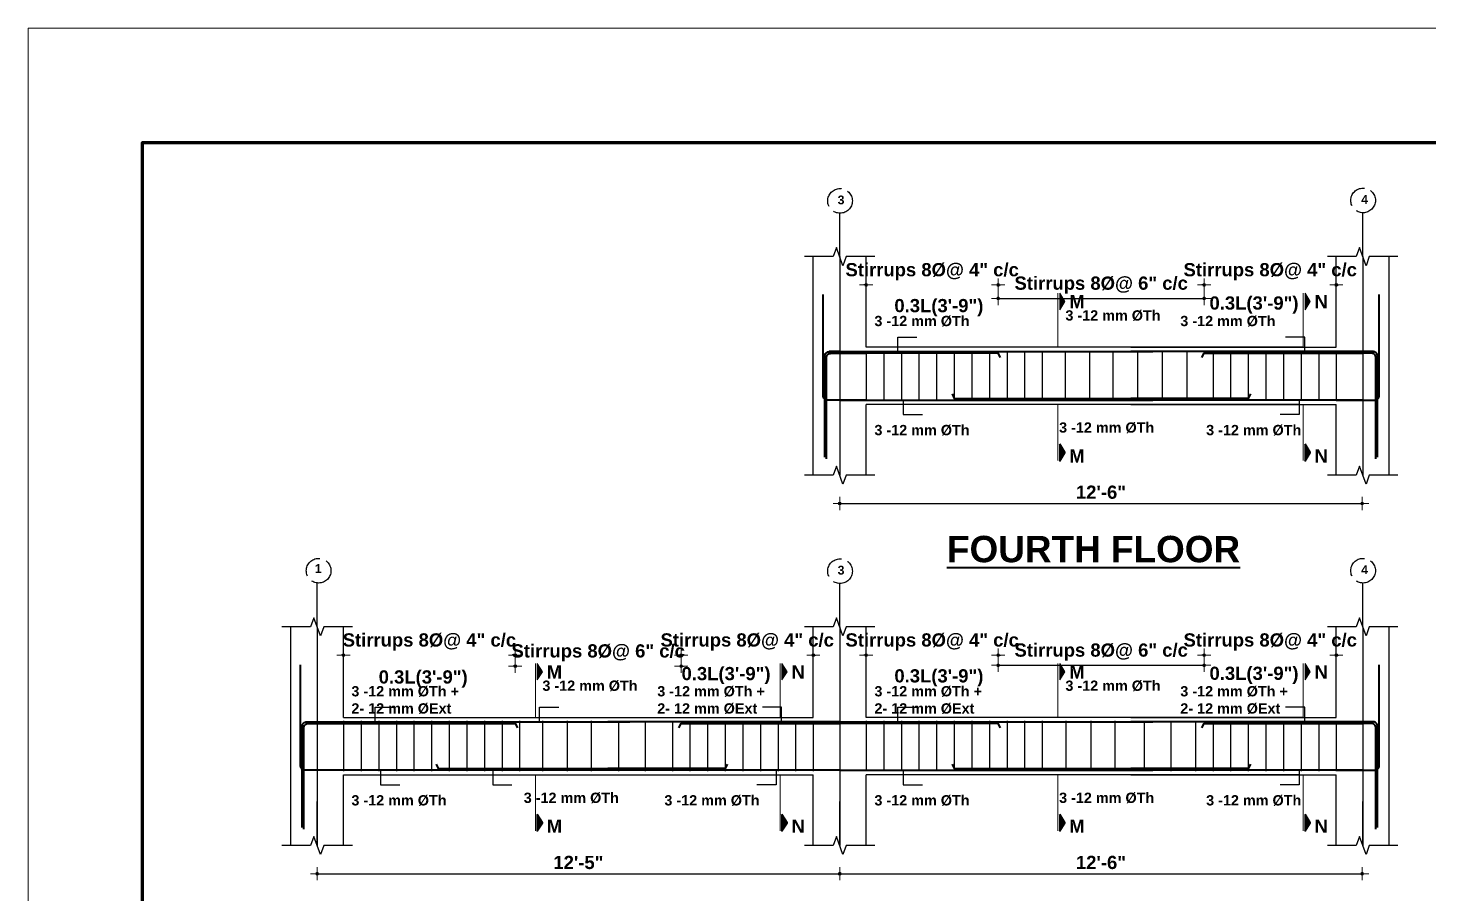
# Model space of a CAD drawing. Header units: inches. Extents: x -12073856 to 12321241, y -1226296 to 1319224.
# Drawn here: x 123818 to 124454, y 46101 to 46494 of the extents above; entities that cross this region are included whole.
import ezdxf
from ezdxf.enums import TextEntityAlignment as Align

# ---------------------------------------------------------------- set-up
doc = ezdxf.new("R2010")
doc.units = ezdxf.units.IN
doc.header["$MEASUREMENT"] = 0
doc.header["$PDMODE"] = 35
doc.linetypes.add('ACAD_ISO02W100', pattern=[15, 12, -3])
for name, color, linetype, lineweight in [('BAR', 5, 'Continuous', 40), ('BORDER', 7, 'Continuous', 60), ('Dimension', 130, 'Continuous', 9), ('Hatch', 9, 'Continuous', 9), ('HATCH1', 4, 'ACAD_ISO02W100', 13), ('TEXT', 255, 'Continuous', 35), ('Window', 3, 'Continuous', 0)]:
    doc.layers.add(name, color=color, linetype=linetype, lineweight=lineweight)
doc.layers.add('STIRRUP', color=10, linetype='Continuous')
doc.styles.add('1.8 str', font='times.ttf', dxfattribs={"width": 0.8, "height": 6})
doc.styles.add('STYLE1', font='arialbd.ttf')
doc.dimstyles.new('1.4', dxfattribs={"dimscale": 0, "dimtxt": 6, "dimasz": 0.5, "dimexe": 2, "dimexo": 9, "dimgap": 2, "dimtad": 1, "dimdec": 0, "dimlfac": 0.5, "dimzin": 3, "dimdsep": 46, "dimlunit": 4, "dimtxsty": '1.8 str', "dimblk": 'DIM', "dimcen": 3, "dimdle": 3, "dimse1": 1, "dimse2": 1, "dimclrd": 256, "dimclre": 256, "dimclrt": 7, "dimadec": 1, "dimazin": 2, "dimtfac": 1, "dimtdec": 0, "dimtix": 1, "dimtofl": 0, "dimtmove": 2, "dimatfit": 3, "dimldrblk": 'ARROW', "dimfxl": 2, "dimfrac": 2, "dimtolj": 2, "dimtzin": 0, "dimarcsym": 0})

# ---------------------------------------------------------------- blocks, each defined once
blk = doc.blocks.new('DIM')
at = {"layer": 'Dimension'}
h = blk.add_hatch(color=256, dxfattribs=at)
h.paths.add_polyline_path([(0, 1.3), (0, 0), (1.3, 0, 0.414214)])
h.paths.add_polyline_path([(1.3, 0), (0, 0), (0, -1.3, 0.414214)])
h.paths.add_polyline_path([(0, 0), (-1.3, 0, 0.414214), (0, -1.3)])
h.paths.add_polyline_path([(0, 1.3, 0.414214), (-1.3, 0), (0, 0)])
for p, q in [((-6, 0), (6, 0)), ((0, 6), (0, -6))]:
    blk.add_line(p, q, dxfattribs=at)
blk.add_circle((0, 0), 1.28, dxfattribs=at)
blk = doc.blocks.new('*D1314')
at = {"layer": 'Defpoints', "color": 0, "ltscale": 10, "transparency": 16777216}
for p in [(124039.02, 46208.67), (123961.02, 46196.69), (124039.02, 46192.13)]:
    blk.add_point(p, dxfattribs=at)
at = {"layer": 'Dimension', "lineweight": -2, "ltscale": 10, "transparency": 16777216}
for p, q in [((123960.52, 46208.67), (123960.02, 46208.67)), ((124039.52, 46208.67), (124040.02, 46208.67))]:
    blk.add_line(p, q, dxfattribs=at)
at = {"layer": 'Dimension', "lineweight": -2, "ltscale": 10, "transparency": 16777216, "xscale": 0.5, "yscale": 0.5, "zscale": 0.5}
blk.add_blockref('DIM', (123961.02, 46208.67), dxfattribs=at)
at = {"layer": 'Dimension', "lineweight": -2, "ltscale": 10, "transparency": 16777216, "xscale": 0.5, "yscale": 0.5, "zscale": 0.5, "rotation": 180}
blk.add_blockref('DIM', (124039.02, 46208.67), dxfattribs=at)
at = {"layer": 'Dimension', "color": 7, "ltscale": 10, "transparency": 16777216, "insert": (124000.02, 46214.7), "char_height": 6, "attachment_point": 5, "style": 'STYLE1'}
blk.add_mtext('\\A2;Stirrups 8%%C@ 4" c/c', dxfattribs=at)
blk = doc.blocks.new('ARROW')
at = {"layer": 'Hatch'}
h = blk.add_hatch(color=256, dxfattribs=at)
h.dxf.hatch_style = 1
h.paths.add_polyline_path([(12191115.8, -1270860.1), (12191485.4, -1270660.1), (12191115.8, -1270660.1)])
for p, q in [((12191115.8, -1270860.1), (12191115.8, -1270060.1)), ((12191015.8, -1270160.1), (12196382.9, -1270160.1)), ((12191485.4, -1270660.1), (12190746.1, -1270660.1)), ((12190746.1, -1270660.1), (12191115.8, -1270860.1)), ((12191485.4, -1270660.1), (12191115.8, -1270860.1))]:
    blk.add_line(p, q, dxfattribs=at)
blk = doc.blocks.new('*D1315')
at = {"layer": 'Defpoints', "color": 0, "ltscale": 10, "transparency": 16777216}
for p in [(124114.38, 46203.69), (124039.02, 46187.15), (124114.38, 46172.63)]:
    blk.add_point(p, dxfattribs=at)
at = {"layer": 'Dimension', "lineweight": -2, "ltscale": 10, "transparency": 16777216}
for p, q in [((124038.52, 46203.69), (124038.02, 46203.69)), ((124114.88, 46203.69), (124115.38, 46203.69))]:
    blk.add_line(p, q, dxfattribs=at)
at = {"layer": 'Dimension', "lineweight": -2, "ltscale": 10, "transparency": 16777216, "xscale": 0.5, "yscale": 0.5, "zscale": 0.5}
blk.add_blockref('DIM', (124039.02, 46203.69), dxfattribs=at)
at = {"layer": 'Dimension', "lineweight": -2, "ltscale": 10, "transparency": 16777216, "xscale": 0.5, "yscale": 0.5, "zscale": 0.5, "rotation": 180}
blk.add_blockref('DIM', (124114.38, 46203.69), dxfattribs=at)
at = {"layer": 'Dimension', "color": 7, "ltscale": 10, "transparency": 16777216, "insert": (124076.7, 46209.72), "char_height": 6, "attachment_point": 5, "style": 'STYLE1'}
blk.add_mtext('\\A2;Stirrups 8%%C@ 6" c/c', dxfattribs=at)
blk = doc.blocks.new('*D1316')
at = {"layer": 'Defpoints', "color": 0, "ltscale": 10, "transparency": 16777216}
for p in [(124174.38, 46208.67), (124174.38, 46195.13), (124114.38, 46177.61)]:
    blk.add_point(p, dxfattribs=at)
at = {"layer": 'Dimension', "lineweight": -2, "ltscale": 10, "transparency": 16777216}
for p, q in [((124113.88, 46208.67), (124113.38, 46208.67)), ((124174.88, 46208.67), (124175.38, 46208.67))]:
    blk.add_line(p, q, dxfattribs=at)
at = {"layer": 'Dimension', "lineweight": -2, "ltscale": 10, "transparency": 16777216, "xscale": 0.5, "yscale": 0.5, "zscale": 0.5}
blk.add_blockref('DIM', (124114.38, 46208.67), dxfattribs=at)
at = {"layer": 'Dimension', "lineweight": -2, "ltscale": 10, "transparency": 16777216, "xscale": 0.5, "yscale": 0.5, "zscale": 0.5, "rotation": 180}
blk.add_blockref('DIM', (124174.38, 46208.67), dxfattribs=at)
at = {"layer": 'Dimension', "color": 7, "ltscale": 10, "transparency": 16777216, "insert": (124144.38, 46214.7), "char_height": 6, "attachment_point": 5, "style": 'STYLE1'}
blk.add_mtext('\\A2;Stirrups 8%%C@ 4" c/c', dxfattribs=at)
blk = doc.blocks.new('*D1317')
at = {"layer": 'Defpoints', "color": 0, "ltscale": 10, "transparency": 16777216}
for p in [(124198.38, 46208.67), (124198.38, 46195.13), (124258.38, 46177.61)]:
    blk.add_point(p, dxfattribs=at)
at = {"layer": 'Dimension', "lineweight": -2, "ltscale": 10, "transparency": 16777216}
for p, q in [((124197.88, 46208.67), (124197.38, 46208.67)), ((124258.88, 46208.67), (124259.38, 46208.67))]:
    blk.add_line(p, q, dxfattribs=at)
at = {"layer": 'Dimension', "lineweight": -2, "ltscale": 10, "transparency": 16777216, "xscale": 0.5, "yscale": 0.5, "zscale": 0.5}
blk.add_blockref('DIM', (124198.38, 46208.67), dxfattribs=at)
at = {"layer": 'Dimension', "lineweight": -2, "ltscale": 10, "transparency": 16777216, "xscale": 0.5, "yscale": 0.5, "zscale": 0.5, "rotation": 180}
blk.add_blockref('DIM', (124258.38, 46208.67), dxfattribs=at)
at = {"layer": 'Dimension', "color": 7, "ltscale": 10, "transparency": 16777216, "insert": (124228.38, 46214.7), "char_height": 6, "attachment_point": 5, "style": 'STYLE1'}
blk.add_mtext('\\A2;Stirrups 8%%C@ 4" c/c', dxfattribs=at)
blk = doc.blocks.new('*D1318')
at = {"layer": 'Defpoints', "color": 0, "ltscale": 10, "transparency": 16777216}
for p in [(124411.94, 46208.67), (124411.94, 46195.13), (124351.94, 46177.61)]:
    blk.add_point(p, dxfattribs=at)
at = {"layer": 'Dimension', "lineweight": -2, "ltscale": 10, "transparency": 16777216}
for p, q in [((124351.44, 46208.67), (124350.94, 46208.67)), ((124412.44, 46208.67), (124412.94, 46208.67))]:
    blk.add_line(p, q, dxfattribs=at)
at = {"layer": 'Dimension', "lineweight": -2, "ltscale": 10, "transparency": 16777216, "xscale": 0.5, "yscale": 0.5, "zscale": 0.5}
blk.add_blockref('DIM', (124351.94, 46208.67), dxfattribs=at)
at = {"layer": 'Dimension', "lineweight": -2, "ltscale": 10, "transparency": 16777216, "xscale": 0.5, "yscale": 0.5, "zscale": 0.5, "rotation": 180}
blk.add_blockref('DIM', (124411.94, 46208.67), dxfattribs=at)
at = {"layer": 'Dimension', "color": 7, "ltscale": 10, "transparency": 16777216, "insert": (124381.94, 46214.7), "char_height": 6, "attachment_point": 5, "style": 'STYLE1'}
blk.add_mtext('\\A2;Stirrups 8%%C@ 4" c/c', dxfattribs=at)
blk = doc.blocks.new('*D1319')
at = {"layer": 'Defpoints', "color": 0, "ltscale": 10, "transparency": 16777216}
for p in [(124351.94, 46204.06), (124258.38, 46172.63), (124351.94, 46172.63)]:
    blk.add_point(p, dxfattribs=at)
at = {"layer": 'Dimension', "lineweight": -2, "ltscale": 10, "transparency": 16777216}
blk.add_line((124258.88, 46204.06), (124351.44, 46204.06), dxfattribs=at)
at = {"layer": 'Dimension', "lineweight": -2, "ltscale": 10, "transparency": 16777216, "xscale": 0.5, "yscale": 0.5, "zscale": 0.5, "rotation": 180}
blk.add_blockref('DIM', (124258.38, 46204.06), dxfattribs=at)
at = {"layer": 'Dimension', "lineweight": -2, "ltscale": 10, "transparency": 16777216, "xscale": 0.5, "yscale": 0.5, "zscale": 0.5}
blk.add_blockref('DIM', (124351.94, 46204.06), dxfattribs=at)
at = {"layer": 'Dimension', "color": 7, "ltscale": 10, "transparency": 16777216, "insert": (124305.16, 46210.09), "char_height": 6, "attachment_point": 5, "style": 'STYLE1'}
blk.add_mtext('\\A2;Stirrups 8%%C@ 6" c/c', dxfattribs=at)
blk = doc.blocks.new('*D1320')
at = {"layer": 'Defpoints', "color": 0, "ltscale": 10, "transparency": 16777216}
for p in [(123949.02, 46122.17), (124186.38, 46122.17), (124186.38, 46109.36)]:
    blk.add_point(p, dxfattribs=at)
at = {"layer": 'Dimension', "lineweight": -2, "ltscale": 10, "transparency": 16777216}
blk.add_line((123949.52, 46109.36), (124185.88, 46109.36), dxfattribs=at)
at = {"layer": 'Dimension', "lineweight": -2, "ltscale": 10, "transparency": 16777216, "xscale": 0.5, "yscale": 0.5, "zscale": 0.5, "rotation": 180}
blk.add_blockref('DIM', (123949.02, 46109.36), dxfattribs=at)
at = {"layer": 'Dimension', "lineweight": -2, "ltscale": 10, "transparency": 16777216, "xscale": 0.5, "yscale": 0.5, "zscale": 0.5}
blk.add_blockref('DIM', (124186.38, 46109.36), dxfattribs=at)
at = {"layer": 'Dimension', "color": 7, "ltscale": 10, "transparency": 16777216, "insert": (124067.7, 46114.43), "char_height": 6, "attachment_point": 5, "style": 'STYLE1'}
blk.add_mtext('\\A2;12\'-5"', dxfattribs=at)
blk = doc.blocks.new('*D1321')
at = {"layer": 'Defpoints', "color": 0, "ltscale": 10, "transparency": 16777216}
for p in [(124186.38, 46122.17), (124423.73, 46122.17), (124423.73, 46109.36)]:
    blk.add_point(p, dxfattribs=at)
at = {"layer": 'Dimension', "lineweight": -2, "ltscale": 10, "transparency": 16777216}
blk.add_line((124186.88, 46109.36), (124423.23, 46109.36), dxfattribs=at)
at = {"layer": 'Dimension', "lineweight": -2, "ltscale": 10, "transparency": 16777216, "xscale": 0.5, "yscale": 0.5, "zscale": 0.5, "rotation": 180}
blk.add_blockref('DIM', (124186.38, 46109.36), dxfattribs=at)
at = {"layer": 'Dimension', "lineweight": -2, "ltscale": 10, "transparency": 16777216, "xscale": 0.5, "yscale": 0.5, "zscale": 0.5}
blk.add_blockref('DIM', (124423.73, 46109.36), dxfattribs=at)
at = {"layer": 'Dimension', "color": 7, "ltscale": 10, "transparency": 16777216, "insert": (124305.05, 46114.43), "char_height": 6, "attachment_point": 5, "style": 'STYLE1'}
blk.add_mtext('\\A2;12\'-6"', dxfattribs=at)
blk = doc.blocks.new('*D1322')
at = {"layer": 'Defpoints', "color": 0, "ltscale": 10, "transparency": 16777216}
for p in [(124198.38, 46376.96), (124198.38, 46363.42), (124258.38, 46345.91)]:
    blk.add_point(p, dxfattribs=at)
at = {"layer": 'Dimension', "lineweight": -2, "ltscale": 10, "transparency": 16777216}
for p, q in [((124197.88, 46376.96), (124197.38, 46376.96)), ((124258.88, 46376.96), (124259.38, 46376.96))]:
    blk.add_line(p, q, dxfattribs=at)
at = {"layer": 'Dimension', "lineweight": -2, "ltscale": 10, "transparency": 16777216, "xscale": 0.5, "yscale": 0.5, "zscale": 0.5}
blk.add_blockref('DIM', (124198.38, 46376.96), dxfattribs=at)
at = {"layer": 'Dimension', "lineweight": -2, "ltscale": 10, "transparency": 16777216, "xscale": 0.5, "yscale": 0.5, "zscale": 0.5, "rotation": 180}
blk.add_blockref('DIM', (124258.38, 46376.96), dxfattribs=at)
at = {"layer": 'Dimension', "color": 7, "ltscale": 10, "transparency": 16777216, "insert": (124228.38, 46382.99), "char_height": 6, "attachment_point": 5, "style": 'STYLE1'}
blk.add_mtext('\\A2;Stirrups 8%%C@ 4" c/c', dxfattribs=at)
blk = doc.blocks.new('*D1323')
at = {"layer": 'Defpoints', "color": 0, "ltscale": 10, "transparency": 16777216}
for p in [(124411.94, 46376.96), (124411.94, 46363.42), (124351.94, 46345.91)]:
    blk.add_point(p, dxfattribs=at)
at = {"layer": 'Dimension', "lineweight": -2, "ltscale": 10, "transparency": 16777216}
for p, q in [((124351.44, 46376.96), (124350.94, 46376.96)), ((124412.44, 46376.96), (124412.94, 46376.96))]:
    blk.add_line(p, q, dxfattribs=at)
at = {"layer": 'Dimension', "lineweight": -2, "ltscale": 10, "transparency": 16777216, "xscale": 0.5, "yscale": 0.5, "zscale": 0.5}
blk.add_blockref('DIM', (124351.94, 46376.96), dxfattribs=at)
at = {"layer": 'Dimension', "lineweight": -2, "ltscale": 10, "transparency": 16777216, "xscale": 0.5, "yscale": 0.5, "zscale": 0.5, "rotation": 180}
blk.add_blockref('DIM', (124411.94, 46376.96), dxfattribs=at)
at = {"layer": 'Dimension', "color": 7, "ltscale": 10, "transparency": 16777216, "insert": (124381.94, 46382.99), "char_height": 6, "attachment_point": 5, "style": 'STYLE1'}
blk.add_mtext('\\A2;Stirrups 8%%C@ 4" c/c', dxfattribs=at)
blk = doc.blocks.new('*D1324')
at = {"layer": 'Defpoints', "color": 0, "ltscale": 10, "transparency": 16777216}
for p in [(124351.94, 46370.84), (124258.38, 46339.42), (124351.94, 46339.42)]:
    blk.add_point(p, dxfattribs=at)
at = {"layer": 'Dimension', "lineweight": -2, "ltscale": 10, "transparency": 16777216}
blk.add_line((124258.88, 46370.84), (124351.44, 46370.84), dxfattribs=at)
at = {"layer": 'Dimension', "lineweight": -2, "ltscale": 10, "transparency": 16777216, "xscale": 0.5, "yscale": 0.5, "zscale": 0.5, "rotation": 180}
blk.add_blockref('DIM', (124258.38, 46370.84), dxfattribs=at)
at = {"layer": 'Dimension', "lineweight": -2, "ltscale": 10, "transparency": 16777216, "xscale": 0.5, "yscale": 0.5, "zscale": 0.5}
blk.add_blockref('DIM', (124351.94, 46370.84), dxfattribs=at)
at = {"layer": 'Dimension', "color": 7, "ltscale": 10, "transparency": 16777216, "insert": (124305.16, 46376.87), "char_height": 6, "attachment_point": 5, "style": 'STYLE1'}
blk.add_mtext('\\A2;Stirrups 8%%C@ 6" c/c', dxfattribs=at)
blk = doc.blocks.new('*D1325')
at = {"layer": 'Defpoints', "color": 0, "ltscale": 10, "transparency": 16777216}
for p in [(124186.38, 46290.47), (124423.73, 46290.47), (124423.73, 46277.65)]:
    blk.add_point(p, dxfattribs=at)
at = {"layer": 'Dimension', "lineweight": -2, "ltscale": 10, "transparency": 16777216}
blk.add_line((124186.88, 46277.65), (124423.23, 46277.65), dxfattribs=at)
at = {"layer": 'Dimension', "lineweight": -2, "ltscale": 10, "transparency": 16777216, "xscale": 0.5, "yscale": 0.5, "zscale": 0.5, "rotation": 180}
blk.add_blockref('DIM', (124186.38, 46277.65), dxfattribs=at)
at = {"layer": 'Dimension', "lineweight": -2, "ltscale": 10, "transparency": 16777216, "xscale": 0.5, "yscale": 0.5, "zscale": 0.5}
blk.add_blockref('DIM', (124423.73, 46277.65), dxfattribs=at)
at = {"layer": 'Dimension', "color": 7, "ltscale": 10, "transparency": 16777216, "insert": (124305.05, 46282.72), "char_height": 6, "attachment_point": 5, "style": 'STYLE1'}
blk.add_mtext('\\A2;12\'-6"', dxfattribs=at)

msp = doc.modelspace()

# ---------------------------------------------------------------- hatches: boundary and pattern name
at = {"layer": 'TEXT', "ltscale": 10}
for points in [[(124286.36, 46373.2), (124286.36, 46365.7), (124288.67, 46369.45)], [(124397.74, 46373.2), (124397.74, 46365.7), (124400.05, 46369.45)], [(124286.36, 46297.06), (124286.36, 46304.57), (124288.67, 46300.82)], [(124397.74, 46297.06), (124397.74, 46304.57), (124400.05, 46300.82)], [(124049.01, 46204.91), (124049.01, 46197.41), (124051.32, 46201.16)], [(124160.17, 46204.91), (124160.17, 46197.41), (124162.48, 46201.16)], [(124286.36, 46204.91), (124286.36, 46197.41), (124288.67, 46201.16)], [(124397.74, 46204.91), (124397.74, 46197.41), (124400.05, 46201.16)], [(124049.01, 46128.77), (124049.01, 46136.27), (124051.32, 46132.52)], [(124160.17, 46128.77), (124160.17, 46136.27), (124162.48, 46132.52)], [(124286.36, 46128.77), (124286.36, 46136.27), (124288.67, 46132.52)], [(124397.74, 46128.77), (124397.74, 46136.27), (124400.05, 46132.52)]]:
    msp.add_hatch(color=256, dxfattribs=at).paths.add_polyline_path(points)

# ---------------------------------------------------------------- linework, layer by layer
for p, q in [((124186.38, 46389.82), (124186.38, 46409.78)), ((124423.94, 46389.82), (124423.94, 46409.78)), ((124186.38, 46389.82), (124186.38, 46290.47)), ((124423.94, 46389.82), (124423.94, 46290.47)), ((123949.02, 46221.53), (123949.02, 46241.48)), ((124186.38, 46221.53), (124186.38, 46241.48)), ((124423.94, 46221.53), (124423.94, 46241.48)), ((123949.02, 46221.53), (123949.02, 46122.17)), ((124186.38, 46221.53), (124186.38, 46122.17)), ((124423.94, 46221.53), (124423.94, 46122.17)), ((123949.02, 46122.17), (123949.02, 46142.13)), ((124186.38, 46122.17), (124186.38, 46142.13)), ((124423.94, 46122.17), (124423.94, 46142.13))]:
    msp.add_line(p, q)
at = {"ltscale": 10}
for p, q in [((124174.38, 46290.47), (124174.38, 46389.82)), ((124198.38, 46348.66), (124198.38, 46389.82)), ((124411.94, 46348.66), (124411.94, 46389.82)), ((124435.94, 46345.91), (124435.94, 46389.82)), ((124396.89, 46348.66), (124198.38, 46348.66)), ((124318.59, 46348.66), (124411.94, 46348.66)), ((124435.94, 46290.47), (124435.94, 46345.91)), ((124395.11, 46322.66), (124198.38, 46322.66)), ((124198.38, 46290.47), (124198.38, 46322.66)), ((124318.59, 46322.66), (124411.94, 46322.66)), ((124411.94, 46290.47), (124411.94, 46322.66)), ((123937.02, 46154.36), (123937.02, 46221.53)), ((123961.02, 46180.36), (123961.02, 46221.53)), ((124174.38, 46180.36), (124174.38, 46221.53)), ((124198.38, 46180.36), (124198.38, 46221.53)), ((124411.94, 46180.36), (124411.94, 46221.53)), ((124435.94, 46177.61), (124435.94, 46221.53)), ((123961.02, 46180.36), (124159.32, 46180.36)), ((124081.02, 46180.36), (124174.38, 46180.36)), ((124396.89, 46180.36), (124198.38, 46180.36)), ((124318.59, 46180.36), (124411.94, 46180.36)), ((124435.94, 46122.17), (124435.94, 46177.61)), ((123937.02, 46122.17), (123937.02, 46154.36)), ((123961.02, 46122.17), (123961.02, 46154.36)), ((123961.02, 46154.36), (124157.54, 46154.36)), ((124081.02, 46154.36), (124174.38, 46154.36)), ((124174.38, 46122.17), (124174.38, 46154.36)), ((124395.11, 46154.36), (124198.38, 46154.36)), ((124198.38, 46122.17), (124198.38, 46154.36)), ((124318.59, 46154.36), (124411.94, 46154.36)), ((124411.94, 46122.17), (124411.94, 46154.36))]:
    msp.add_line(p, q, dxfattribs=at)
at = {"linetype": 'Continuous', "ltscale": 10}
for points in [[(124202.38, 46389.82), (124189.38, 46389.82), (124187.88, 46385.7), (124184.88, 46393.94), (124183.38, 46389.82), (124170.38, 46389.82)], [(124439.94, 46389.82), (124426.94, 46389.82), (124425.44, 46385.7), (124422.44, 46393.94), (124420.94, 46389.82), (124407.94, 46389.82)], [(124202.38, 46290.47), (124189.38, 46290.47), (124187.88, 46286.34), (124184.88, 46294.59), (124183.38, 46290.47), (124170.38, 46290.47)], [(124439.94, 46290.47), (124426.94, 46290.47), (124425.44, 46286.34), (124422.44, 46294.59), (124420.94, 46290.47), (124407.94, 46290.47)], [(123965.02, 46221.53), (123952.02, 46221.53), (123950.52, 46217.41), (123947.52, 46225.65), (123946.02, 46221.53), (123933.02, 46221.53)], [(124202.38, 46221.53), (124189.38, 46221.53), (124187.88, 46217.41), (124184.88, 46225.65), (124183.38, 46221.53), (124170.38, 46221.53)], [(124439.94, 46221.53), (124426.94, 46221.53), (124425.44, 46217.41), (124422.44, 46225.65), (124420.94, 46221.53), (124407.94, 46221.53)], [(123965.02, 46122.17), (123952.02, 46122.17), (123950.52, 46118.05), (123947.52, 46126.29), (123946.02, 46122.17), (123933.02, 46122.17)], [(124202.38, 46122.17), (124189.38, 46122.17), (124187.88, 46118.05), (124184.88, 46126.29), (124183.38, 46122.17), (124170.38, 46122.17)], [(124439.94, 46122.17), (124426.94, 46122.17), (124425.44, 46118.05), (124422.44, 46126.29), (124420.94, 46122.17), (124407.94, 46122.17)]]:
    msp.add_lwpolyline(points, dxfattribs=at)
at = {"layer": 'BAR', "ltscale": 10}
for p, q in [((124186.38, 46346.66), (124181.64, 46346.66)), ((124186.38, 46346.66), (124328.59, 46346.66)), ((124423.94, 46346.66), (124318.59, 46346.66)), ((124186.38, 46324.66), (124180.38, 46324.66)), ((124186.38, 46324.66), (124328.59, 46324.66)), ((124423.94, 46324.66), (124318.59, 46324.66)), ((124186.38, 46178.36), (124081.02, 46178.36)), ((124186.38, 46178.36), (124328.59, 46178.36)), ((124423.94, 46178.36), (124318.59, 46178.36)), ((124186.38, 46156.36), (124081.02, 46156.36)), ((124186.38, 46156.36), (124328.59, 46156.36)), ((124423.94, 46156.36), (124318.59, 46156.36))]:
    msp.add_line(p, q, dxfattribs=at)
for points in [[(124198.38, 46324.66), (124180.89, 46324.66, -0.414214), (124178.88, 46326.67), (124178.88, 46372.66)], [(124411.94, 46324.66), (124429.43, 46324.66, 0.414214), (124431.44, 46326.67), (124431.44, 46372.66)], [(124179.63, 46298.66), (124179.63, 46344.64, -0.414214), (124181.64, 46346.66), (124198.38, 46346.66)], [(124180.38, 46297.91), (124180.38, 46343.89, -0.414214), (124182.39, 46345.91), (124198.38, 46345.91)], [(124430.69, 46298.66), (124430.69, 46344.64, 0.414214), (124428.68, 46346.66), (124411.94, 46346.66)], [(124429.94, 46297.91), (124429.94, 46343.89, 0.414214), (124427.93, 46345.91), (124411.94, 46345.91)], [(123961.02, 46156.36), (123943.54, 46156.36, -0.414214), (123941.52, 46158.38), (123941.52, 46204.36)], [(124411.94, 46156.36), (124429.43, 46156.36, 0.414214), (124431.44, 46158.38), (124431.44, 46204.36)], [(123942.27, 46130.36), (123942.27, 46176.35, -0.414214), (123944.29, 46178.36), (123961.02, 46178.36)], [(124430.69, 46130.36), (124430.69, 46176.35, 0.414214), (124428.68, 46178.36), (124411.94, 46178.36)], [(123943.02, 46129.61), (123943.02, 46175.6, -0.414214), (123945.04, 46177.61), (123961.02, 46177.61)], [(124429.94, 46129.61), (124429.94, 46175.6, 0.414214), (124427.93, 46177.61), (124411.94, 46177.61)]]:
    msp.add_lwpolyline(points, format="xyb", dxfattribs=at)
for points in [[(124182.39, 46345.91), (124186.38, 46345.91)], [(124259.42, 46343.91), (124258.38, 46345.91), (124186.38, 46345.91)], [(124350.9, 46343.91), (124351.94, 46345.91), (124423.94, 46345.91)], [(124237.42, 46327.41), (124238.38, 46325.41), (124328.59, 46325.41)], [(124372.9, 46327.41), (124371.94, 46325.41), (124318.59, 46325.41)], [(123949.02, 46178.36), (124091.02, 46178.36)], [(123949.02, 46177.61), (124039.02, 46177.61), (124039.98, 46175.61)], [(124113.33, 46175.61), (124114.38, 46177.61), (124186.38, 46177.61)], [(124259.42, 46175.61), (124258.38, 46177.61), (124186.38, 46177.61)], [(124350.9, 46175.61), (124351.94, 46177.61), (124423.94, 46177.61)], [(124091.02, 46156.36), (123949.02, 46156.36)], [(124003.07, 46159.11), (124004.02, 46157.11), (124091.02, 46157.11)], [(124135.33, 46159.11), (124134.38, 46157.11), (124081.02, 46157.11)], [(124237.42, 46159.11), (124238.38, 46157.11), (124328.59, 46157.11)], [(124372.9, 46159.11), (124371.94, 46157.11), (124318.59, 46157.11)]]:
    msp.add_lwpolyline(points, dxfattribs=at)
at = {"layer": 'BORDER'}
msp.add_lwpolyline([(126932.55, 46441.74), (126932.55, 44350.89), (123869.71, 44350.89), (123869.71, 46441.74)], close=True, dxfattribs=at)
at = {"layer": 'Dimension', "ltscale": 10}
for p, q in [((124285.51, 46348.66), (124285.51, 46373.15)), ((124396.89, 46348.66), (124396.89, 46373.15)), ((124285.51, 46297.11), (124285.51, 46322.66)), ((124396.89, 46297.11), (124396.89, 46322.66)), ((124048.16, 46180.36), (124048.16, 46204.86)), ((124159.32, 46180.36), (124159.32, 46204.86)), ((124285.51, 46180.36), (124285.51, 46204.86)), ((124396.89, 46180.36), (124396.89, 46204.86)), ((124048.16, 46128.82), (124048.16, 46154.36)), ((124159.32, 46128.82), (124159.32, 46154.36)), ((124285.51, 46128.82), (124285.51, 46154.36)), ((124396.89, 46128.82), (124396.89, 46154.36))]:
    msp.add_line(p, q, dxfattribs=at)
for points in [[(124286.36, 46365.7), (124286.36, 46373.2), (124288.67, 46369.45), (124286.36, 46365.7)], [(124397.74, 46365.7), (124397.74, 46373.2), (124400.05, 46369.45), (124397.74, 46365.7)], [(124049.01, 46197.41), (124049.01, 46204.91), (124051.32, 46201.16), (124049.01, 46197.41)], [(124160.17, 46197.41), (124160.17, 46204.91), (124162.48, 46201.16), (124160.17, 46197.41)], [(124286.36, 46197.41), (124286.36, 46204.91), (124288.67, 46201.16), (124286.36, 46197.41)], [(124397.74, 46197.41), (124397.74, 46204.91), (124400.05, 46201.16), (124397.74, 46197.41)]]:
    msp.add_lwpolyline(points, dxfattribs=at)
at = {"layer": 'HATCH1', "lineweight": 25}
for centre in [(124186.54, 46415.15), (124424.11, 46415.37), (123949.71, 46247.06), (124186.54, 46246.86), (124424.11, 46247.08)]:
    msp.add_circle(centre, 5.6, dxfattribs=at)
at = {"layer": 'STIRRUP'}
for p, q in [((124198.38, 46347.06), (124198.38, 46324.26)), ((124206.38, 46347.06), (124206.38, 46324.26)), ((124214.38, 46347.06), (124214.38, 46324.26)), ((124222.38, 46347.06), (124222.38, 46324.26)), ((124230.38, 46347.06), (124230.38, 46324.26)), ((124238.38, 46347.06), (124238.38, 46324.26)), ((124246.38, 46347.06), (124246.38, 46324.26)), ((124254.38, 46347.06), (124254.38, 46324.26)), ((124262.38, 46347.06), (124262.38, 46324.26)), ((124270.38, 46347.06), (124270.38, 46324.26)), ((124278.38, 46347.06), (124278.38, 46324.26)), ((124288.86, 46347.06), (124288.86, 46324.26)), ((124299.79, 46347.06), (124299.79, 46324.26)), ((124310.43, 46347.06), (124310.43, 46324.26)), ((124321.68, 46347.06), (124321.68, 46324.26)), ((124332.79, 46347.06), (124332.79, 46324.26)), ((124344.12, 46347.06), (124344.12, 46324.26)), ((124355.94, 46347.06), (124355.94, 46324.26)), ((124363.94, 46347.06), (124363.94, 46324.26)), ((124371.94, 46347.06), (124371.94, 46324.26)), ((124379.94, 46347.06), (124379.94, 46324.26)), ((124387.94, 46347.06), (124387.94, 46324.26)), ((124395.94, 46347.06), (124395.94, 46324.26)), ((124403.94, 46347.06), (124403.94, 46324.26)), ((124411.94, 46347.06), (124411.94, 46324.26)), ((123961.02, 46178.76), (123961.02, 46155.96)), ((123969.02, 46178.76), (123969.02, 46155.96)), ((123977.02, 46178.76), (123977.02, 46155.96)), ((123985.02, 46178.76), (123985.02, 46155.96)), ((123993.02, 46178.76), (123993.02, 46155.96)), ((124001.02, 46178.76), (124001.02, 46155.96)), ((124009.02, 46178.76), (124009.02, 46155.96)), ((124017.02, 46178.76), (124017.02, 46155.96)), ((124025.02, 46178.76), (124025.02, 46155.96)), ((124033.02, 46178.76), (124033.02, 46155.96)), ((124041.02, 46178.76), (124041.02, 46155.96)), ((124051.44, 46178.76), (124051.44, 46155.96)), ((124062.65, 46178.76), (124062.65, 46155.96)), ((124073.53, 46178.76), (124073.53, 46155.96)), ((124085.84, 46178.76), (124085.84, 46155.96)), ((124098.06, 46178.76), (124098.06, 46155.96)), ((124110.38, 46178.76), (124110.38, 46155.96)), ((124118.38, 46178.76), (124118.38, 46155.96)), ((124126.38, 46178.76), (124126.38, 46155.96)), ((124134.38, 46178.76), (124134.38, 46155.96)), ((124142.38, 46178.76), (124142.38, 46155.96)), ((124150.38, 46178.76), (124150.38, 46155.96)), ((124158.38, 46178.76), (124158.38, 46155.96)), ((124166.38, 46178.76), (124166.38, 46155.96)), ((124174.38, 46178.76), (124174.38, 46155.96)), ((124198.38, 46178.76), (124198.38, 46155.96)), ((124206.38, 46178.76), (124206.38, 46155.96)), ((124214.38, 46178.76), (124214.38, 46155.96)), ((124222.38, 46178.76), (124222.38, 46155.96)), ((124230.38, 46178.76), (124230.38, 46155.96)), ((124238.38, 46178.76), (124238.38, 46155.96)), ((124246.38, 46178.76), (124246.38, 46155.96)), ((124254.38, 46178.76), (124254.38, 46155.96)), ((124262.38, 46178.76), (124262.38, 46155.96)), ((124270.38, 46178.76), (124270.38, 46155.96)), ((124278.38, 46178.76), (124278.38, 46155.96)), ((124289.12, 46178.76), (124289.12, 46155.96)), ((124300.43, 46178.76), (124300.43, 46155.96)), ((124311.38, 46178.76), (124311.38, 46155.96)), ((124324.67, 46178.76), (124324.67, 46155.96)), ((124336.76, 46178.76), (124336.76, 46155.96)), ((124347.94, 46178.76), (124347.94, 46155.96)), ((124355.94, 46178.76), (124355.94, 46155.96)), ((124363.94, 46178.76), (124363.94, 46155.96)), ((124371.94, 46178.76), (124371.94, 46155.96)), ((124379.94, 46178.76), (124379.94, 46155.96)), ((124387.94, 46178.76), (124387.94, 46155.96)), ((124395.94, 46178.76), (124395.94, 46155.96)), ((124403.94, 46178.76), (124403.94, 46155.96)), ((124411.94, 46178.76), (124411.94, 46155.96))]:
    msp.add_line(p, q, dxfattribs=at)
at = {"layer": 'TEXT', "ltscale": 10}
for points in [[(124286.36, 46304.57), (124286.36, 46297.06), (124288.67, 46300.82), (124286.36, 46304.57)], [(124397.74, 46304.57), (124397.74, 46297.06), (124400.05, 46300.82), (124397.74, 46304.57)], [(124049.01, 46136.27), (124049.01, 46128.77), (124051.32, 46132.52), (124049.01, 46136.27)], [(124160.17, 46136.27), (124160.17, 46128.77), (124162.48, 46132.52), (124160.17, 46136.27)], [(124286.36, 46136.27), (124286.36, 46128.77), (124288.67, 46132.52), (124286.36, 46136.27)], [(124397.74, 46136.27), (124397.74, 46128.77), (124400.05, 46132.52), (124397.74, 46136.27)]]:
    msp.add_lwpolyline(points, dxfattribs=at)
at = {"layer": 'Window'}
msp.add_lwpolyline([(126984.55, 46493.74), (126984.55, 44298.89), (123817.71, 44298.89), (123817.71, 46493.74)], close=True, dxfattribs=at)

# ---------------------------------------------------------------- texts
at = {"layer": 'HATCH1', "lineweight": 25, "style": 'STYLE1'}
for s, p in [('3', (124185.44, 46413.6)), ('4', (124423.24, 46413.82)), ('1', (123948.01, 46246.07)), ('3', (124185.44, 46245.31)), ('4', (124423.24, 46245.53))]:
    msp.add_text(s, height=4, dxfattribs=at).set_placement(p)
at = {"layer": 'TEXT', "style": 'STYLE1'}
for p in [(124211.22, 46364.57), (124354.35, 46365.74), (123976.98, 46195.79), (124114.54, 46197.31), (124211.22, 46196.28), (124354.35, 46197.45)]:
    msp.add_text('0.3L(3\'-9")', height=6, dxfattribs=at).set_placement(p)
at = {"layer": 'TEXT', "ltscale": 10, "style": 'STYLE1'}
for s, height, p in [('M', 6, (124290.66, 46366.37)), ('N', 6, (124402.04, 46366.37)), ('3 -12 mm %%CTh ', 4.68, (124288.9, 46360.77)), ('3 -12 mm %%CTh ', 4.68, (124286.03, 46309.81)), ('M', 6, (124290.66, 46296.24)), ('N', 6, (124402.04, 46296.24)), ('M', 6, (124053.3, 46198.07)), ('N', 6, (124164.48, 46198.07)), ('M', 6, (124290.66, 46198.07)), ('N', 6, (124402.04, 46198.07)), ('3 -12 mm %%CTh ', 4.68, (124051.34, 46192.47)), ('3 -12 mm %%CTh ', 4.68, (124288.9, 46192.47)), ('3 -12 mm %%CTh ', 4.68, (124042.87, 46141.52)), ('3 -12 mm %%CTh ', 4.68, (124286.03, 46141.52)), ('M', 6, (124053.3, 46127.95)), ('N', 6, (124164.48, 46127.95)), ('M', 6, (124290.66, 46127.95)), ('N', 6, (124402.04, 46127.95))]:
    msp.add_text(s, height=height, dxfattribs=at).set_placement(p)
at = {"layer": 'TEXT', "style": 'STYLE1'}
msp.add_text('%%UFOURTH FLOOR', height=12, dxfattribs=at).set_placement((124301.69, 46256.91), align=Align.MIDDLE_CENTER)
at = {"layer": 'TEXT', "ltscale": 10, "char_height": 4.68, "attachment_point": 1, "style": 'STYLE1'}
for s, width, insert in [('3 -12 mm %%CTh ', 53.0695, (124202.15, 46362.91)), ('3 -12 mm %%CTh ', 51.4226, (124341.09, 46362.91)), ('3 -12 mm %%CTh ', 53.0695, (124202.15, 46313.34)), ('3 -12 mm %%CTh ', 52.0465, (124352.82, 46313.34)), ('3 -12 mm %%CTh + 2- 12 mm %%CExt', 53.0695, (123964.59, 46194.62)), ('3 -12 mm %%CTh + 2- 12 mm %%CExt', 51.4226, (124103.52, 46194.62)), ('3 -12 mm %%CTh + 2- 12 mm %%CExt', 53.0695, (124202.15, 46194.62)), ('3 -12 mm %%CTh + 2- 12 mm %%CExt', 51.4226, (124341.09, 46194.62)), ('3 -12 mm %%CTh ', 53.0695, (123964.59, 46145.05)), ('3 -12 mm %%CTh ', 52.0465, (124106.75, 46145.05)), ('3 -12 mm %%CTh ', 53.0695, (124202.15, 46145.05)), ('3 -12 mm %%CTh ', 52.0465, (124352.82, 46145.05))]:
    msp.add_mtext_dynamic_manual_height_columns(s, width=width, gutter_width=1, heights=[0], dxfattribs=dict(at, insert=insert))

# ---------------------------------------------------------------- dimensions: what is measured, and where the dimension line sits
at = {"layer": 'Dimension', "ltscale": 10}
for base, p1, p2, picture, middle in [((124198.38, 46376.96), (124258.38, 46345.91), (124198.38, 46363.42), '*D1322', (124228.38, 46382.99)), ((124198.38, 46208.67), (124258.38, 46177.61), (124198.38, 46195.13), '*D1317', (124228.38, 46214.7))]:
    dim = msp.add_linear_dim(base=base, p1=p1, p2=p2, angle=180, text='Stirrups 8%%C@ 4" c/c', dimstyle='1.4', override={"dimscale": 1, "dimtxsty": 'STYLE1'}, dxfattribs=at)
    dim.commit()
    dim.dimension.update_dxf_attribs({"geometry": picture, "text_midpoint": middle})
for base, p1, p2, text, picture, middle in [((124411.94, 46376.96), (124351.94, 46345.91), (124411.94, 46363.42), 'Stirrups 8%%C@ 4" c/c', '*D1323', (124381.94, 46382.99)), ((124351.94, 46370.84), (124258.38, 46339.42), (124351.94, 46339.42), 'Stirrups 8%%C@ 6" c/c', '*D1324', (124305.16, 46376.87)), ((124423.73, 46277.65), (124186.38, 46290.47), (124423.73, 46290.47), '12\'-6"', '*D1325', (124305.05, 46282.72)), ((124039.02, 46208.67), (123961.02, 46196.69), (124039.02, 46192.13), 'Stirrups 8%%C@ 4" c/c', '*D1314', (124000.02, 46214.7)), ((124174.38, 46208.67), (124114.38, 46177.61), (124174.38, 46195.13), 'Stirrups 8%%C@ 4" c/c', '*D1316', (124144.38, 46214.7)), ((124411.94, 46208.67), (124351.94, 46177.61), (124411.94, 46195.13), 'Stirrups 8%%C@ 4" c/c', '*D1318', (124381.94, 46214.7)), ((124114.38, 46203.69), (124039.02, 46187.15), (124114.38, 46172.63), 'Stirrups 8%%C@ 6" c/c', '*D1315', (124076.7, 46209.72)), ((124351.94, 46204.06), (124258.38, 46172.63), (124351.94, 46172.63), 'Stirrups 8%%C@ 6" c/c', '*D1319', (124305.16, 46210.09)), ((124186.38, 46109.36), (123949.02, 46122.17), (124186.38, 46122.17), '12\'-5"', '*D1320', (124067.7, 46114.43)), ((124423.73, 46109.36), (124186.38, 46122.17), (124423.73, 46122.17), '12\'-6"', '*D1321', (124305.05, 46114.43))]:
    dim = msp.add_linear_dim(base=base, p1=p1, p2=p2, text=text, dimstyle='1.4', override={"dimscale": 1, "dimtxsty": 'STYLE1'}, dxfattribs=at)
    dim.commit()
    dim.dimension.update_dxf_attribs({"geometry": picture, "text_midpoint": middle})

# ---------------------------------------------------------------- leaders
for points in [[(124212.73, 46347.06), (124212.73, 46353.27), (124221.45, 46353.27)], [(124397.59, 46347.06), (124397.59, 46353.27), (124388.87, 46353.27)], [(124215.21, 46324.26), (124215.21, 46318.05), (124223.93, 46318.05)], [(124395.11, 46324.26), (124395.11, 46318.05), (124386.38, 46318.05)], [(123975.38, 46178.76), (123975.38, 46184.97), (123984.1, 46184.97)], [(124050.06, 46178.76), (124050.06, 46184.97), (124058.78, 46184.97)], [(124160.02, 46178.76), (124160.02, 46184.97), (124151.3, 46184.97)], [(124212.73, 46178.76), (124212.73, 46184.97), (124221.45, 46184.97)], [(124397.59, 46178.76), (124397.59, 46184.97), (124388.87, 46184.97)], [(123977.86, 46155.96), (123977.86, 46149.76), (123986.58, 46149.76)], [(124028.79, 46155.96), (124028.79, 46149.76), (124037.51, 46149.76)], [(124157.54, 46155.96), (124157.54, 46149.76), (124148.82, 46149.76)], [(124215.21, 46155.96), (124215.21, 46149.76), (124223.93, 46149.76)], [(124395.11, 46155.96), (124395.11, 46149.76), (124386.38, 46149.76)]]:
    msp.add_leader(points, dimstyle='1.4', override={"dimscale": 1, "dimtxsty": 'STYLE1'}, dxfattribs=at)

doc.saveas('drawing.dxf')
